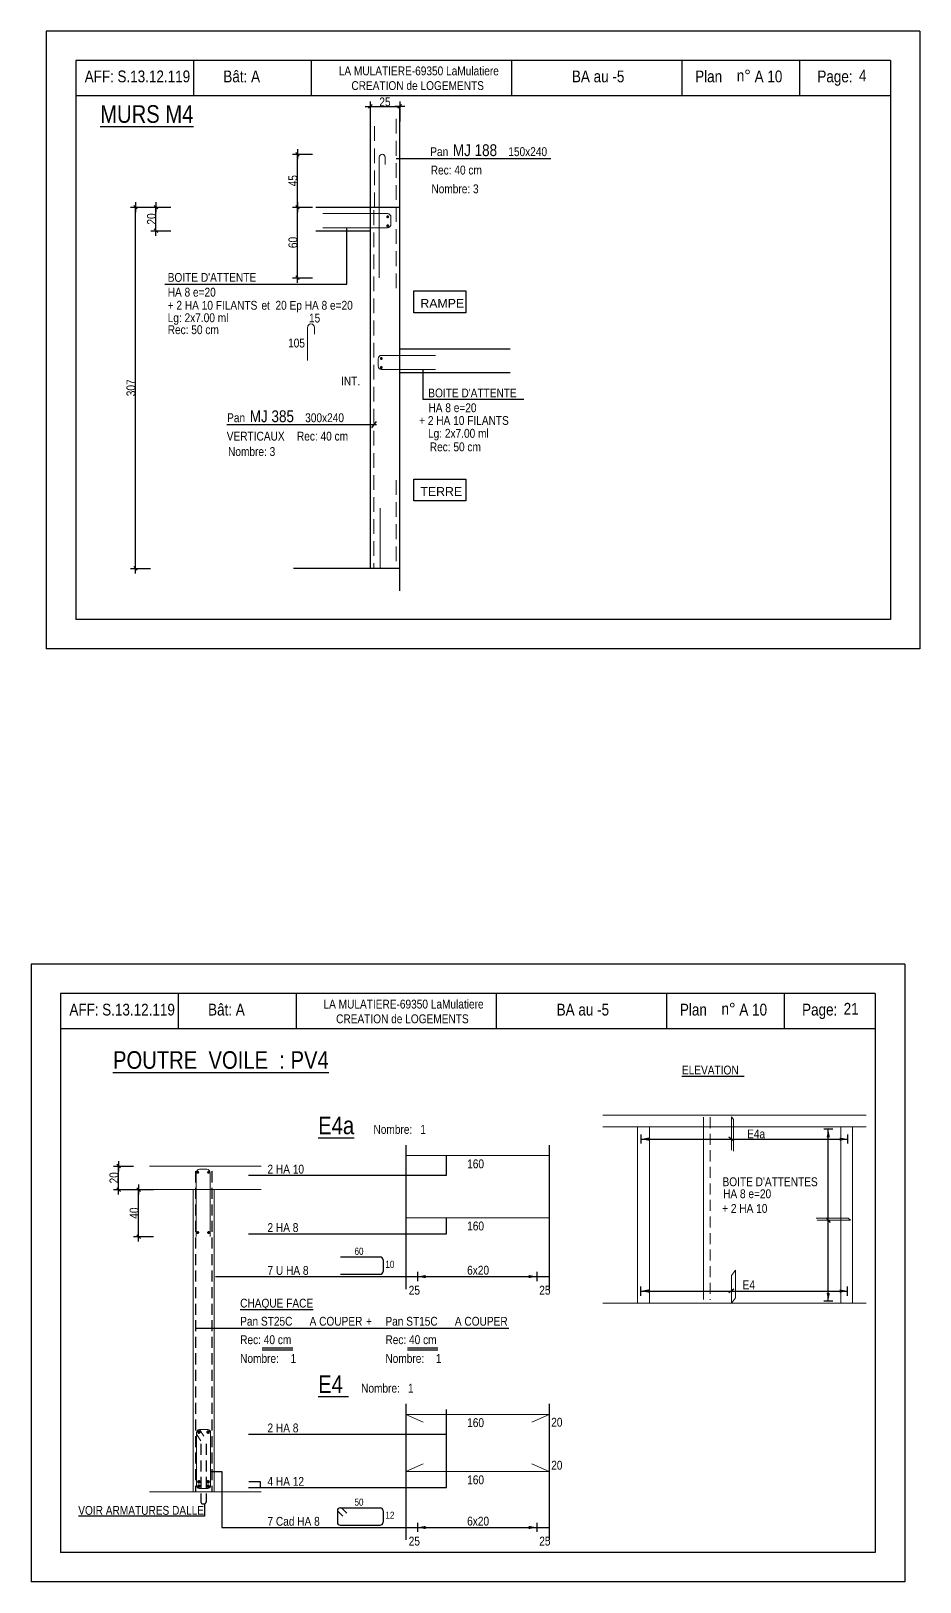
# Model space of a CAD drawing. Header units: metres. Extents: x -9927 to 45032, y -190416 to 12166.
# Drawn here: x 4646 to 6157, y -132466 to -129830 of the extents above; entities that cross this region are included whole.
import ezdxf
from ezdxf.enums import TextEntityAlignment as Align

# ---------------------------------------------------------------- set-up
doc = ezdxf.new("R2010")
doc.units = ezdxf.units.M
doc.header["$PDMODE"] = 65
doc.linetypes.add('CACHE2', pattern=[0.1875, 0.125, -0.0625])
for name, color, linetype in [('01_cote_gen', 4, 'Continuous'), ('01_fenetres', 171, 'Continuous'), ('01_linteaux', 3, 'Continuous'), ('01_murs_coup', 5, 'Continuous'), ('01_sem', 42, 'Continuous'), ('01_texte', 230, 'Continuous'), ('AA_COTES', 2, 'Continuous')]:
    doc.layers.add(name, color=color, linetype=linetype)
doc.styles.add('MATTE_TXT', font='arial.ttf')
doc.styles.add('STYLE2', font='ARIALN.TTF')
doc.dimstyles.new('JB25', dxfattribs={"dimscale": 0.1, "dimtxt": 150, "dimasz": 17, "dimexe": 0.1, "dimexo": 0.1, "dimgap": 0.09, "dimtad": 1, "dimdec": 1, "dimlfac": 0.5, "dimdsep": 46, "dimtxsty": 'STYLE2', "dimblk1": 'BOND_G', "dimblk2": 'BOND_D', "dimsah": 1, "dimcen": 1.5, "dimdle": 0.01, "dimse1": 1, "dimse2": 1, "dimclrd": 4, "dimclre": 2, "dimclrt": 5, "dimadec": 0, "dimazin": 0, "dimtfac": 2.333333, "dimtdec": 1, "dimtix": 1, "dimtmove": 2, "dimatfit": 3, "dimldrblk": 'BOND_G', "dimfxl": 1, "dimtolj": 1, "dimtzin": 0, "dimarcsym": 0})

# ---------------------------------------------------------------- blocks, each defined once
blk = doc.blocks.new('BOND_G')
at = {"layer": 'AA_COTES', "color": 0}
for p, q in [((5, 0), (-5, 0)), ((1.8, 1.8), (-1.8, -1.8)), ((0, -5), (0, 15))]:
    blk.add_line(p, q, dxfattribs=at)
blk = doc.blocks.new('BOND_D')
at = {"layer": 'AA_COTES', "color": 0}
for p, q in [((5, 0), (-5, 0)), ((-1.8, -1.8), (1.8, 1.8)), ((0, 5), (0, -15))]:
    blk.add_line(p, q, dxfattribs=at)
blk = doc.blocks.new('*D1194')
at = {"layer": '01_cote_gen', "color": 4, "lineweight": -2, "transparency": 16777216}
blk.add_line((4858.2, -130168), (4858.2, -130131.4), dxfattribs=at)
at = {"layer": 'DEFPOINTS', "color": 0, "lineweight": 0, "transparency": 16777216}
for p in [(4858.2, -130129.7), (4883.7, -130129.7), (4883.7, -130169.7)]:
    blk.add_point(p, dxfattribs=at)
at = {"layer": '01_cote_gen', "color": 4, "lineweight": -2, "transparency": 16777216, "xscale": 1.7, "yscale": 1.7, "zscale": 1.7}
for name, p, rotation in [('BOND_D', (4858.2, -130129.7), 90), ('BOND_G', (4858.2, -130169.7), 270)]:
    blk.add_blockref(name, p, dxfattribs=dict(at, rotation=rotation))
at = {"layer": '01_cote_gen', "color": 5, "lineweight": 0, "transparency": 16777216, "insert": (4850.6, -130149.7), "char_height": 15, "attachment_point": 5, "rotation": 90, "style": 'STYLE2'}
blk.add_mtext('\\A1;20', dxfattribs=at)
blk = doc.blocks.new('*D1195')
at = {"layer": '01_cote_gen', "color": 4, "lineweight": -2, "transparency": 16777216}
blk.add_line((5098.7, -130128), (5098.7, -130041.4), dxfattribs=at)
at = {"layer": 'DEFPOINTS', "color": 0, "lineweight": 0, "transparency": 16777216}
for p in [(5098.7, -130039.7), (5228.4, -130039.7), (5191.8, -130129.7)]:
    blk.add_point(p, dxfattribs=at)
at = {"layer": '01_cote_gen', "color": 4, "lineweight": -2, "transparency": 16777216, "xscale": 1.7, "yscale": 1.7, "zscale": 1.7}
for name, p, rotation in [('BOND_D', (5098.7, -130039.7), 90), ('BOND_G', (5098.7, -130129.7), 270)]:
    blk.add_blockref(name, p, dxfattribs=dict(at, rotation=rotation))
at = {"layer": '01_cote_gen', "color": 5, "lineweight": 0, "transparency": 16777216, "insert": (5091, -130084.7), "char_height": 15, "attachment_point": 5, "rotation": 90, "style": 'STYLE2'}
blk.add_mtext('\\A1;45', dxfattribs=at)
blk = doc.blocks.new('*D1196')
at = {"layer": '01_cote_gen', "color": 4, "lineweight": -2, "transparency": 16777216}
blk.add_line((5224.1, -129958.5), (5270.7, -129958.5), dxfattribs=at)
at = {"layer": 'DEFPOINTS', "color": 0, "lineweight": 0, "transparency": 16777216}
for p in [(5222.4, -129958.9), (5272.4, -129958.5), (5272.4, -129958.9)]:
    blk.add_point(p, dxfattribs=at)
at = {"layer": '01_cote_gen', "color": 4, "lineweight": -2, "transparency": 16777216, "xscale": 1.7, "yscale": 1.7, "zscale": 1.7, "rotation": 180}
blk.add_blockref('BOND_G', (5222.4, -129958.5), dxfattribs=at)
at = {"layer": '01_cote_gen', "color": 4, "lineweight": -2, "transparency": 16777216, "xscale": 1.7, "yscale": 1.7, "zscale": 1.7}
blk.add_blockref('BOND_D', (5272.4, -129958.5), dxfattribs=at)
at = {"layer": '01_cote_gen', "color": 5, "lineweight": 0, "transparency": 16777216, "insert": (5247.4, -129950.8), "char_height": 15, "attachment_point": 5, "style": 'STYLE2'}
blk.add_mtext('\\A1;25', dxfattribs=at)
blk = doc.blocks.new('*D1197')
at = {"layer": '01_cote_gen', "color": 4, "lineweight": -2, "transparency": 16777216}
blk.add_line((5098.7, -130248), (5098.7, -130131.4), dxfattribs=at)
at = {"layer": 'DEFPOINTS', "color": 0, "lineweight": 0, "transparency": 16777216}
for p in [(5098.7, -130129.7), (5242, -130129.7), (5232.9, -130249.7)]:
    blk.add_point(p, dxfattribs=at)
at = {"layer": '01_cote_gen', "color": 4, "lineweight": -2, "transparency": 16777216, "xscale": 1.7, "yscale": 1.7, "zscale": 1.7}
for name, p, rotation in [('BOND_D', (5098.7, -130129.7), 90), ('BOND_G', (5098.7, -130249.7), 270)]:
    blk.add_blockref(name, p, dxfattribs=dict(at, rotation=rotation))
at = {"layer": '01_cote_gen', "color": 5, "lineweight": 0, "transparency": 16777216, "insert": (5091, -130189.7), "char_height": 15, "attachment_point": 5, "rotation": 90, "style": 'STYLE2'}
blk.add_mtext('\\A1;60', dxfattribs=at)
blk = doc.blocks.new('*D1210')
at = {"layer": '01_cote_gen', "color": 4, "lineweight": -2, "transparency": 16777216}
blk.add_line((4823.4, -130742), (4823.4, -130131.4), dxfattribs=at)
at = {"layer": 'DEFPOINTS', "color": 0, "lineweight": 0, "transparency": 16777216}
for p in [(4823.4, -130129.7), (5157, -130129.7), (5157, -130743.7)]:
    blk.add_point(p, dxfattribs=at)
at = {"layer": '01_cote_gen', "color": 4, "lineweight": -2, "transparency": 16777216, "xscale": 1.7, "yscale": 1.7, "zscale": 1.7}
for name, p, rotation in [('BOND_D', (4823.4, -130129.7), 90), ('BOND_G', (4823.4, -130743.7), 270)]:
    blk.add_blockref(name, p, dxfattribs=dict(at, rotation=rotation))
at = {"layer": '01_cote_gen', "color": 5, "lineweight": 0, "transparency": 16777216, "insert": (4815.7, -130436.7), "char_height": 15, "attachment_point": 5, "rotation": 90, "style": 'STYLE2'}
blk.add_mtext('\\A1;307', dxfattribs=at)
blk = doc.blocks.new('*D1245')
at = {"layer": '01_cote_gen', "color": 4, "linetype": 'Continuous', "lineweight": -2, "transparency": 16777216}
blk.add_line((4828.7, -131877.8), (4828.7, -131801.2), dxfattribs=at)
at = {"layer": 'DEFPOINTS', "color": 0, "linetype": 'Continuous', "lineweight": 0, "transparency": 16777216}
for p in [(4828.7, -131799.5), (4903, -131799.5), (4908.5, -131879.5)]:
    blk.add_point(p, dxfattribs=at)
at = {"layer": '01_cote_gen', "color": 4, "linetype": 'Continuous', "lineweight": -2, "transparency": 16777216, "xscale": 1.7, "yscale": 1.7, "zscale": 1.7}
for name, p, rotation in [('BOND_D', (4828.7, -131799.5), 90), ('BOND_G', (4828.7, -131879.5), 270)]:
    blk.add_blockref(name, p, dxfattribs=dict(at, rotation=rotation))
at = {"layer": '01_cote_gen', "color": 5, "linetype": 'Continuous', "lineweight": 0, "transparency": 16777216, "insert": (4821, -131839.5), "char_height": 15, "attachment_point": 5, "rotation": 90, "style": 'STYLE2'}
blk.add_mtext('\\A1;40', dxfattribs=at)
blk = doc.blocks.new('*D1246')
at = {"layer": '01_cote_gen', "color": 4, "linetype": 'Continuous', "lineweight": -2, "transparency": 16777216}
blk.add_line((4794.6, -131797.8), (4794.6, -131761.2), dxfattribs=at)
at = {"layer": 'DEFPOINTS', "color": 0, "linetype": 'Continuous', "lineweight": 0, "transparency": 16777216}
for p in [(4794.6, -131759.5), (4870.2, -131759.5), (4870.2, -131799.5)]:
    blk.add_point(p, dxfattribs=at)
at = {"layer": '01_cote_gen', "color": 4, "linetype": 'Continuous', "lineweight": -2, "transparency": 16777216, "xscale": 1.7, "yscale": 1.7, "zscale": 1.7}
for name, p, rotation in [('BOND_D', (4794.6, -131759.5), 90), ('BOND_G', (4794.6, -131799.5), 270)]:
    blk.add_blockref(name, p, dxfattribs=dict(at, rotation=rotation))
at = {"layer": '01_cote_gen', "color": 5, "linetype": 'Continuous', "lineweight": 0, "transparency": 16777216, "insert": (4786.9, -131779.5), "char_height": 15, "attachment_point": 5, "rotation": 90, "style": 'STYLE2'}
blk.add_mtext('\\A1;20', dxfattribs=at)

msp = doc.modelspace()

# ---------------------------------------------------------------- linework, layer by layer
at = {"layer": '01_cote_gen', "color": 5, "linetype": 'Continuous', "lineweight": 0}
msp.add_line((5788.75, -131676.52), (5788.75, -131986.27), dxfattribs=at)
at = {"layer": '01_cote_gen', "color": 5, "linetype": 'CACHE2', "lineweight": 0, "ltscale": 150}
msp.add_line((5799.9, -131676.52), (5799.9, -131986.76), dxfattribs=at)
at = {"layer": '01_fenetres', "ltscale": 30}
for p, q in [((4721.76, -129880.27), (4721.76, -130830.27)), ((4721.76, -129880.27), (4721.76, -130830.27)), ((4721.76, -129880.27), (4721.76, -130830.27)), ((6106.76, -129880.27), (4721.76, -129880.27)), ((4921.76, -129880.27), (4921.76, -129940.27)), ((5122.15, -129880.27), (5122.15, -129940.27)), ((5462.32, -129880.27), (5462.32, -129940.27)), ((5752.62, -129940.27), (5752.62, -129880.27)), ((5952.62, -129940.27), (5952.62, -129880.27)), ((6106.76, -129880.27), (6106.76, -130830.27)), ((6106.76, -129940.27), (4721.76, -129940.27)), ((6106.76, -130830.27), (4721.76, -130830.27)), ((4695.8, -131466.46), (4695.8, -132416.46)), ((6080.8, -131466.46), (4695.8, -131466.46)), ((4895.8, -131466.46), (4895.8, -131526.46)), ((5096.19, -131466.46), (5096.19, -131526.46)), ((5436.36, -131466.46), (5436.36, -131526.46)), ((5726.66, -131526.46), (5726.66, -131466.46)), ((5926.66, -131526.46), (5926.66, -131466.46)), ((6080.8, -131466.46), (6080.8, -132416.46)), ((6080.8, -131526.46), (4695.8, -131526.46)), ((6080.8, -132416.46), (4695.8, -132416.46))]:
    msp.add_line(p, q, dxfattribs=at)
at = {"layer": '01_linteaux', "linetype": 'Continuous'}
for p, q in [((5171.58, -131913.89), (5239.16, -131913.89)), ((5244.16, -131918.89), (5244.16, -131938.5)), ((5171.58, -131943.5), (5239.16, -131943.5)), ((5166.58, -132345.35), (5166.58, -132364.96)), ((5166.58, -132345.35), (5175.58, -132354.34)), ((5171.58, -132340.35), (5239.16, -132340.35)), ((5173.77, -132340.35), (5182.78, -132349.34)), ((5244.16, -132345.35), (5244.16, -132364.96)), ((5171.58, -132369.96), (5239.16, -132369.96))]:
    msp.add_line(p, q, dxfattribs=at)
for centre, start, end in [((5239.16, -131918.89), 0, 90), ((5239.16, -131938.5), 270, 0), ((5171.58, -132345.35), 90, 180), ((5239.16, -132345.35), 0, 90), ((5171.58, -132364.96), 180, 270), ((5239.16, -132364.96), 270, 0)]:
    msp.add_arc(centre, 5, start, end, dxfattribs=at)
at = {"layer": '01_murs_coup'}
for p, q in [((5222.36, -129958.92), (5222.36, -130129.69)), ((5272.36, -129958.92), (5272.36, -130781.8)), ((5129.93, -130129.69), (5272.36, -130129.69)), ((5222.36, -130129.69), (5222.36, -130743.7)), ((5129.93, -130169.69), (5222.36, -130169.69)), ((5272.36, -130370.58), (5460.38, -130370.58)), ((5272.36, -130410.58), (5460.38, -130410.58)), ((5272.36, -130743.7), (5091.68, -130743.7))]:
    msp.add_line(p, q, dxfattribs=at)
at = {"layer": '01_sem', "color": 2, "linetype": 'CACHE2', "lineweight": 0, "ltscale": 200}
for p, q in [((5229.6, -130129.69), (5229.6, -129986.75)), ((5266.36, -130593.7), (5266.36, -130743.7))]:
    msp.add_line(p, q, dxfattribs=at)
at = {"layer": '01_sem', "color": 5, "linetype": 'CACHE2', "lineweight": 0, "ltscale": 200}
for p, q in [((5266.36, -129979.69), (5266.36, -130279.69)), ((5228.36, -130135.03), (5228.36, -130743.7))]:
    msp.add_line(p, q, dxfattribs=at)
at = {"layer": '01_sem', "color": 2, "lineweight": 0, "ltscale": 7}
for p, q in [((5237.68, -130044.69), (5237.68, -130249.69)), ((5247.68, -130044.69), (5247.68, -130057)), ((5251.57, -130140.7), (5142.03, -130140.7)), ((5257.57, -130146.7), (5257.57, -130158.7)), ((5251.57, -130164.7), (5142.03, -130164.7)), ((5115.67, -130334.23), (5115.67, -130390.38)), ((5127.67, -130334.23), (5127.67, -130345.44)), ((5241.74, -130381.58), (5333.29, -130381.58)), ((5235.74, -130387.58), (5235.74, -130399.58)), ((5241.74, -130405.58), (5333.29, -130405.58)), ((5239.06, -130641.35), (5239.06, -130743.7)), ((5617.68, -131672.83), (6065.45, -131672.83)), ((5836.18, -131675.91), (5836.18, -131732.58)), ((5836.18, -131675.91), (5839.71, -131680.14)), ((5617.68, -131692.83), (6065.45, -131692.83)), ((5676.78, -131692.83), (5676.78, -131992.83)), ((5696.78, -131692.83), (5696.78, -131992.83)), ((5839.71, -131680.14), (5839.71, -131734.07)), ((6022.3, -131692.83), (6022.3, -131992.83)), ((6042.3, -131692.83), (6042.3, -131992.83)), ((5283, -131741.82), (5526.48, -131741.82)), ((4847.08, -131759.45), (5037.07, -131759.45)), ((4926.41, -131771.06), (4926.41, -131879.45)), ((4944.41, -131765.06), (4932.41, -131765.06)), ((4950.41, -131771.06), (4950.41, -131879.45)), ((4847.08, -131799.45), (5037.07, -131799.45)), ((4921.12, -131799.45), (4921.12, -132313.45)), ((4957.12, -131799.45), (4957.12, -132313.45)), ((5283, -131847.41), (5526.48, -131847.41)), ((6034.44, -131847.84), (5980.51, -131847.84)), ((6038.67, -131851.38), (5982, -131851.38)), ((6034.44, -131847.84), (6038.67, -131851.38)), ((5836.18, -131945.33), (5843.46, -131936.62)), ((5843.46, -131983.67), (5843.46, -131936.62)), ((5836.18, -131992.38), (5836.18, -131945.33)), ((5617.68, -131992.83), (6065.45, -131992.83)), ((5836.18, -131992.38), (5843.46, -131983.67)), ((5283, -132181.69), (5526.48, -132181.69)), ((5283, -132181.69), (5312.33, -132195.03)), ((5526.48, -132181.69), (5497.16, -132195.03)), ((4927.12, -132212.45), (4927.12, -132302.45)), ((4927.12, -132215.23), (4934.48, -132226.43)), ((4932.12, -132207.45), (4946.12, -132207.45)), ((4932.12, -132207.45), (4939.48, -132218.65)), ((4951.12, -132212.45), (4951.12, -132302.45)), ((5283, -132278.86), (5312.33, -132265.52)), ((5283, -132278.86), (5526.48, -132278.86)), ((5526.48, -132278.86), (5497.16, -132265.52)), ((4932.12, -132307.45), (4946.12, -132307.45)), ((4847.08, -132313.45), (5037.07, -132313.45)), ((4863.7, -132313.45), (5016, -132313.45))]:
    msp.add_line(p, q, dxfattribs=at)
at = {"layer": '01_sem', "color": 2, "lineweight": 0, "ltscale": 7, "flags": 128}
for points, const_width in [([(5253.3, -130146.02, -1), (5250.8, -130146.02, -1)], 2.5), ([(5253.37, -130161.35, -1), (5250.87, -130161.35, -1)], 2.5), ([(5240.01, -130386.9, 1), (5242.51, -130386.9, 1)], 2.5), ([(5239.94, -130402.23, 1), (5242.44, -130402.23, 1)], 2.5), ([(4929.24, -131768.94, -1), (4929.24, -131771.44, -1)], 2.5), ([(4947.58, -131768.94, 1), (4947.58, -131771.44, 1)], 2.5), ([(4929.24, -131871.21, -1), (4929.24, -131873.71, -1)], 2.5), ([(4947.58, -131871.21, 1), (4947.58, -131873.71, 1)], 2.5), ([(4929.64, -132211.76, 1), (4932.64, -132211.76, 1)], 3), ([(4945.28, -132211.76, 1), (4948.28, -132211.76, 1)], 3), ([(4929.64, -132296.19, 1), (4932.64, -132296.19, 1)], 3), ([(4929.64, -132303.61, 1), (4932.64, -132303.61, 1)], 3), ([(4945.28, -132296.19, 1), (4948.28, -132296.19, 1)], 3), ([(4945.28, -132303.61, 1), (4948.28, -132303.61, 1)], 3)]:
    msp.add_lwpolyline(points, format="xyb", close=True, dxfattribs=dict(at, const_width=const_width))
at = {"layer": '01_sem', "color": 2, "lineweight": 0, "ltscale": 7}
for centre, radius, start, end in [((5242.68, -130044.69), 5, 90, 180), ((5242.68, -130044.69), 5, 0, 90), ((5251.57, -130146.7), 6, 0, 90), ((5251.57, -130158.7), 6, 270, 0), ((5121.67, -130334.23), 6, 90, 180), ((5121.67, -130334.23), 6, 0, 90), ((5241.74, -130387.58), 6, 90, 180), ((5241.74, -130399.58), 6, 180, 270), ((4932.41, -131771.06), 6, 90, 180), ((4944.41, -131771.06), 6, 0, 90), ((4932.12, -132212.45), 5, 90, 180), ((4946.12, -132212.45), 5, 0, 90), ((4932.12, -132302.45), 5, 180, 270), ((4946.12, -132302.45), 5, 270, 0)]:
    msp.add_arc(centre, radius, start, end, dxfattribs=at)
at = {"layer": '01_texte', "ltscale": 30}
for p, q in [((4671.76, -129830.27), (4671.76, -130880.27)), ((6156.76, -129830.27), (4671.76, -129830.27)), ((6156.76, -129830.27), (6156.76, -130880.27)), ((6156.76, -130880.27), (4671.76, -130880.27)), ((4645.8, -131416.46), (4645.8, -132466.46)), ((6130.8, -131416.46), (4645.8, -131416.46)), ((6130.8, -131416.46), (6130.8, -132466.46)), ((6008.91, -131696.74), (5993.27, -131696.74)), ((6000.85, -131988.96), (6000.85, -131696.74)), ((5283, -131723.88), (5283, -131968.51)), ((5526.48, -131723.88), (5526.48, -131968.51)), ((5682.15, -131705.67), (5682.15, -131721.31)), ((5682.15, -131713.73), (6033.83, -131713.73)), ((5840.32, -131717.04), (5832.04, -131710.42)), ((6033.83, -131705.67), (6033.83, -131721.31)), ((5352.01, -131775.23), (5352.01, -131741.82)), ((5015.6, -131775.23), (5352.01, -131775.23)), ((5352.01, -131874.51), (5352.01, -131847.41)), ((5997.54, -131847.24), (6004.16, -131855.52)), ((5015.6, -131874.51), (5352.01, -131874.51)), ((5302.72, -131939.3), (5302.72, -131954.94)), ((5505.39, -131939.3), (5505.39, -131954.94)), ((4959.18, -131947.36), (5526.48, -131947.36)), ((5682.15, -131979.98), (5682.15, -131964.34)), ((6033.83, -131979.98), (6033.83, -131964.34)), ((5682.15, -131971.92), (6033.83, -131971.92)), ((5840.32, -131968.61), (5832.04, -131975.23)), ((6008.91, -131988.96), (5993.27, -131988.96)), ((5283, -132163.75), (5283, -132394.96)), ((5352.01, -132305.96), (5352.01, -132173.27)), ((5526.48, -132163.75), (5526.48, -132394.96)), ((5015.6, -132215.1), (5352.01, -132215.1)), ((4951.12, -132278.42), (4970.29, -132278.42)), ((4970.29, -132278.42), (4970.29, -132373.82)), ((5015.6, -132305.96), (5352.01, -132305.96)), ((5015.78, -132295.48), (5035.14, -132295.48)), ((5035.14, -132295.48), (5035.14, -132305.96)), ((4940.42, -132333.51), (4940.42, -132354.73)), ((4940.42, -132354.73), (4726.63, -132354.73)), ((4970.29, -132373.82), (5526.48, -132373.82)), ((5302.72, -132365.76), (5302.72, -132381.4)), ((5505.39, -132365.76), (5505.39, -132381.4)), ((6130.8, -132466.46), (4645.8, -132466.46))]:
    msp.add_line(p, q, dxfattribs=at)
at = {"layer": '01_texte'}
for p, q in [((5266.36, -130046.95), (5529.34, -130046.95)), ((5182.44, -130260.41), (5182.44, -130164.7)), ((4873.15, -130260.41), (5182.44, -130260.41)), ((5312.27, -130456.86), (5312.27, -130405.58)), ((5483.5, -130456.86), (5312.27, -130456.86)), ((4978.35, -130499.22), (5233.08, -130499.22)), ((5232.45, -130493.94), (5224.26, -130504.49)), ((4925.12, -132034.94), (5211.14, -132034.94)), ((5172.03, -132034.94), (5458.05, -132034.94)), ((5090.6, -132069.13), (5038.84, -132069.13)), ((5090.6, -132072.43), (5038.84, -132072.43)), ((5337.51, -132069.13), (5285.75, -132069.13)), ((5337.51, -132072.43), (5285.75, -132072.43))]:
    msp.add_line(p, q, dxfattribs=at)
at = {"layer": '01_texte', "linetype": 'CACHE2', "ltscale": 150}
for p, q in [((4925.12, -131768.43), (4925.12, -132313.45)), ((4953.12, -131768.43), (4953.12, -132313.45)), ((4934.59, -132231.67), (4934.59, -132330.51)), ((4943.42, -132231.67), (4943.42, -132330.51)), ((4937.59, -132333.51), (4940.42, -132333.51))]:
    msp.add_line(p, q, dxfattribs=at)
at = {"layer": '01_texte', "elevation": 9.99}
for points in [[(5296.5, -130272.06), (5385.09, -130272.06), (5385.09, -130309.35), (5296.5, -130309.35)], [(5296.5, -130591.76), (5385.09, -130591.76), (5385.09, -130629.05), (5296.5, -130629.05)]]:
    msp.add_lwpolyline(points, close=True, dxfattribs=at)
at = {"layer": '01_texte', "linetype": 'CACHE2', "ltscale": 150}
for centre, start, end in [((4937.59, -132330.51), 180, 270), ((4940.42, -132330.51), 270, 0)]:
    msp.add_arc(centre, 3, start, end, dxfattribs=at)
at = {"layer": '01_texte', "ltscale": 30}
for points in [[(6000.85, -131696.74), (5998.09, -131710.56), (6000.85, -131710.56)], [(6000.85, -131696.74), (6003.6, -131710.56), (6000.85, -131710.56)], [(5682.15, -131713.73), (5695.97, -131710.98), (5695.97, -131713.73)], [(5682.15, -131713.73), (5695.97, -131716.49), (5695.97, -131713.73)], [(6033.83, -131713.73), (6020.01, -131710.98), (6020.01, -131713.73)], [(6033.83, -131713.73), (6020.01, -131716.49), (6020.01, -131713.73)], [(5302.72, -131947.36), (5316.54, -131944.61), (5316.54, -131947.36)], [(5302.72, -131947.36), (5316.54, -131950.12), (5316.54, -131947.36)], [(5505.39, -131947.36), (5491.57, -131944.61), (5491.57, -131947.36)], [(5505.39, -131947.36), (5491.57, -131950.12), (5491.57, -131947.36)], [(5682.15, -131971.92), (5695.97, -131969.17), (5695.97, -131971.92)], [(5682.15, -131971.92), (5695.97, -131974.68), (5695.97, -131971.92)], [(6000.85, -131988.96), (5998.09, -131975.14), (6000.85, -131975.14)], [(6000.85, -131988.96), (6003.6, -131975.14), (6000.85, -131975.14)], [(6033.83, -131971.92), (6020.01, -131969.17), (6020.01, -131971.92)], [(6033.83, -131971.92), (6020.01, -131974.68), (6020.01, -131971.92)], [(5302.72, -132373.82), (5316.54, -132371.06), (5316.54, -132373.82)], [(5302.72, -132373.82), (5316.54, -132376.57), (5316.54, -132373.82)], [(5505.39, -132373.82), (5491.57, -132371.06), (5491.57, -132373.82)], [(5505.39, -132373.82), (5491.57, -132376.57), (5491.57, -132373.82)]]:
    msp.add_solid(points, dxfattribs=at)

# ---------------------------------------------------------------- texts
at = {"layer": '01_texte'}
for s, height, style, p in [('AFF:', 20, 'STYLE2', (4737.05, -129917.42)), ('S.13.12.119', 20, 'STYLE2', (4792.72, -129917.42)), ('Bât: A', 20, 'STYLE2', (4972.69, -129917.42)), ('LA MULATIERE-69350 LaMulatiere', 15, 'STYLE2', (5168.85, -129905.55)), ('BA au -5', 20, 'STYLE2', (5565.15, -129917.42)), ('Plan', 20, 'STYLE2', (5774.67, -129917.42)), ('n%%D', 20, 'STYLE2', (5845.35, -129915.98)), ('A 10', 20, 'STYLE2', (5875.7, -129917.42)), ('Page:', 20, 'STYLE2', (5982.34, -129917.42)), ('4', 20, 'STYLE2', (6053.02, -129915.98)), ('CREATION de LOGEMENTS', 15, 'STYLE2', (5190.33, -129930.55)), ('%%UMURS M4', 30, 'STYLE2', (4763.39, -129986.34)), (' Pan    ', 15, 'STYLE2', (5319.59, -130042.83)), ('MJ 188', 20, 'STYLE2', (5362.82, -130042.83)), ('150x240', 15, 'STYLE2', (5457.04, -130042.83)), ('Rec: 40 cm', 15, 'STYLE2', (5325.23, -130074.11)), ('Nombre: 3', 15, 'STYLE2', (5326.38, -130106.02)), ("BOITE D'ATTENTE", 15, 'STYLE2', (4878.14, -130256.54)), ('HA 8 e=20', 15, 'STYLE2', (4878.14, -130281.68)), ('+ 2 HA 10 FILANTS', 15, 'STYLE2', (4878.14, -130303.99)), ('et  20 Ep HA 8 e=20', 15, 'STYLE2', (5037.43, -130303.99)), ('RAMPE', 15, 'MATTE_TXT', (5307.54, -130300.66, 9.99)), ('Lg: 2x7.00 ml', 15, 'STYLE2', (4878.14, -130325.12)), ('Rec: 50 cm', 15, 'STYLE2', (4878.14, -130345.41)), ('15', 15, 'STYLE2', (5118.23, -130325.63)), ('105', 15, 'STYLE2', (5082.7, -130368.11)), ('INT.', 15, 'STYLE2', (5172.76, -130432.76)), ("BOITE D'ATTENTE", 15, 'STYLE2', (5321.03, -130452.99)), ('HA 8 e=20', 15, 'STYLE2', (5321.33, -130478.14)), (' Pan    ', 15, 'STYLE2', (4974.35, -130495.1)), ('MJ 385 ', 20, 'STYLE2', (5017.58, -130495.1)), ('300x240', 15, 'STYLE2', (5111.81, -130495.1)), ('+ 2 HA 10 FILANTS', 15, 'STYLE2', (5305.52, -130499.76)), ('VERTICAUX', 15, 'STYLE2', (4978.51, -130526.38)), ('Rec: 40 cm', 15, 'STYLE2', (5097.81, -130526.38)), ('Lg: 2x7.00 ml', 15, 'STYLE2', (5320.57, -130521.58)), ('Nombre: 3', 15, 'STYLE2', (4980.71, -130552.59)), ('Rec: 50 cm', 15, 'STYLE2', (5323.59, -130544.6)), ('TERRE', 15, 'MATTE_TXT', (5307.54, -130620.36, 9.99)), ('AFF:', 20, 'STYLE2', (4711.09, -131503.61)), ('S.13.12.119', 20, 'STYLE2', (4766.76, -131503.61)), ('Bât: A', 20, 'STYLE2', (4946.73, -131503.61)), ('LA MULATIERE-69350 LaMulatiere', 15, 'STYLE2', (5142.89, -131491.74)), ('BA au -5', 20, 'STYLE2', (5539.19, -131503.61)), ('Plan', 20, 'STYLE2', (5748.71, -131503.61)), ('n%%D', 20, 'STYLE2', (5819.39, -131502.17)), ('A 10', 20, 'STYLE2', (5849.74, -131503.61)), ('Page:', 20, 'STYLE2', (5956.38, -131503.61)), ('21', 20, 'STYLE2', (6027.06, -131502.17)), ('CREATION de LOGEMENTS', 15, 'STYLE2', (5164.37, -131516.74)), ('%%UELEVATION  ', 15, 'STYLE2', (5752.17, -131603.8)), ('%%UE4a', 30, 'STYLE2', (5133.93, -131705.37)), ('Nombre:', 15, 'STYLE2', (5227.9, -131704.74)), ('1', 15, 'STYLE2', (5307.52, -131704.74)), ('E4a', 15, 'STYLE2', (5862.93, -131712.38)), ('160', 15, 'STYLE2', (5387.1, -131763.27)), ('2 HA 10', 15, 'STYLE2', (5047.73, -131772.27)), ('2 HA 8', 15, 'STYLE2', (5047.73, -131871.55)), ('160', 15, 'STYLE2', (5387.1, -131868.86)), ('60', 12, 'STYLE2', (5195.64, -131910.34)), ('7 U HA 8', 15, 'STYLE2', (5047.73, -131944.41)), ('10', 12, 'STYLE2', (5248.15, -131932.55)), ('6x20', 15, 'STYLE2', (5387.1, -131944.07)), ('25', 15, 'STYLE2', (5287.78, -131978.01)), ('25', 15, 'STYLE2', (5509.63, -131978.01)), ('E4', 15, 'STYLE2', (5855.35, -131968.93)), ('%%UCHAQUE FACE', 15, 'STYLE2', (5001.26, -132000.04)), ('Pan ST25C', 15, 'STYLE2', (5001.26, -132030.83)), ('A COUPER', 15, 'STYLE2', (5119.29, -132030.83)), ('+', 15, 'STYLE2', (5215.25, -132030.83)), ('Pan ST15C', 15, 'STYLE2', (5248.17, -132030.83)), ('A COUPER', 15, 'STYLE2', (5366.19, -132030.83)), ('Rec: 40 cm', 15, 'STYLE2', (5001.26, -132062.11)), ('Rec: 40 cm', 15, 'STYLE2', (5248.17, -132062.11)), ('Nombre:', 15, 'STYLE2', (5001.26, -132094.02)), (' 1', 15, 'STYLE2', (5082.11, -132094.02)), ('Nombre:', 15, 'STYLE2', (5248.17, -132094.02)), (' 1', 15, 'STYLE2', (5329.02, -132094.02)), ('%%UE4 ', 30, 'STYLE2', (5133.93, -132145.24)), ('Nombre:', 15, 'STYLE2', (5206.9, -132144.6)), ('1', 15, 'STYLE2', (5286.52, -132144.6)), ('2 HA 8', 15, 'STYLE2', (5047.73, -132212.14)), ('160', 15, 'STYLE2', (5387.1, -132203.14)), ('20', 15, 'STYLE2', (5529.95, -132202.5)), ('20', 15, 'STYLE2', (5529.95, -132275.53)), ('4 HA 12', 15, 'STYLE2', (5047.73, -132303)), ('160', 15, 'STYLE2', (5387.1, -132300.31)), ('50', 12, 'STYLE2', (5195.64, -132336.8)), ('VOIR ARMATURES DALLE', 15, 'STYLE2', (4726.09, -132352.22)), ('7 Cad HA 8', 15, 'STYLE2', (5047.73, -132370.86)), ('12', 12, 'STYLE2', (5248.15, -132359.01)), ('6x20', 15, 'STYLE2', (5387.1, -132370.52)), ('25', 15, 'STYLE2', (5287.78, -132404.47)), ('25', 15, 'STYLE2', (5509.63, -132404.47))]:
    msp.add_text(s, height=height, dxfattribs=dict(at, style=style)).set_placement(p)
at = {"layer": '01_texte', "style": 'STYLE2'}
msp.add_text('%%UPOUTRE  VOILE  : PV4', height=30, dxfattribs=at).set_placement((4968.47, -131579.22), align=Align.MIDDLE)
for s, p in [("BOITE D'ATTENTES", (5982.89, -131793.71)), ('HA 8 e=20', (5903.83, -131814.11)), ('+ 2 HA 10  ', (5907, -131839.04))]:
    msp.add_text(s, height=15, dxfattribs=at).set_placement(p, align=Align.RIGHT)

# ---------------------------------------------------------------- dimensions: what is measured, and where the dimension line sits
at = {"layer": '01_cote_gen', "lineweight": 0}
dim = msp.add_linear_dim(base=(5272.36, -129958.47), p1=(5222.36, -129958.92), p2=(5272.36, -129958.92), dimstyle='JB25', dxfattribs=at)
dim.commit()
dim.dimension.update_dxf_attribs({"geometry": '*D1196', "text_midpoint": (5247.36, -129950.8)})
for base, p1, p2, picture, middle in [((5098.68, -130039.69), (5191.78, -130129.69), (5228.36, -130039.69), '*D1195', (5091.04, -130084.69)), ((4823.36, -130129.69), (5157.02, -130743.7), (5157.02, -130129.69), '*D1210', (4815.69, -130436.7)), ((4858.23, -130129.69), (4883.73, -130169.69), (4883.73, -130129.69), '*D1194', (4850.56, -130149.69)), ((5098.68, -130129.69), (5232.91, -130249.69), (5242.03, -130129.69), '*D1197', (5091.01, -130189.69))]:
    dim = msp.add_linear_dim(base=base, p1=p1, p2=p2, angle=90, dimstyle='JB25', dxfattribs=at)
    dim.commit()
    dim.dimension.update_dxf_attribs({"geometry": picture, "text_midpoint": middle})
at = {"layer": '01_cote_gen', "linetype": 'Continuous', "lineweight": 0}
for base, p1, p2, picture, middle in [((4794.6, -131759.45), (4870.19, -131799.45), (4870.19, -131759.45), '*D1246', (4786.93, -131779.45)), ((4828.69, -131799.45), (4908.49, -131879.45), (4902.99, -131799.45), '*D1245', (4821.03, -131839.45))]:
    dim = msp.add_linear_dim(base=base, p1=p1, p2=p2, angle=90, dimstyle='JB25', dxfattribs=at)
    dim.commit()
    dim.dimension.update_dxf_attribs({"geometry": picture, "text_midpoint": middle})

doc.saveas('drawing.dxf')
